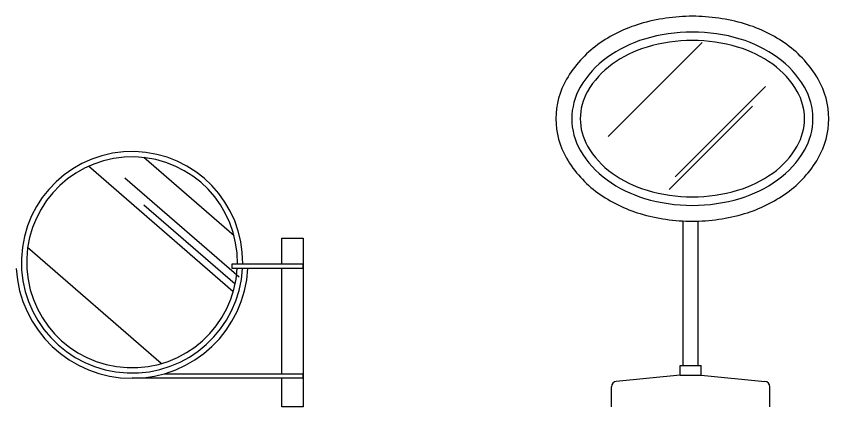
# Model space of a CAD drawing. Header units: inches. Extents: x 10 to 52.5, y 12.6 to 37.4.
# Drawn here: x 26.436 to 27.207, y 30.748 to 31.118 of the extents above; entities that cross this region are included whole.
import ezdxf

# ---------------------------------------------------------------- set-up
doc = ezdxf.new("R2010")
doc.units = ezdxf.units.IN
doc.header["$MEASUREMENT"] = 0
for name, color, linetype in [('02', 2, 'Continuous'), ('1', 1, 'Continuous'), ('4', 4, 'Continuous')]:
    doc.layers.add(name, color=color, linetype=linetype)

msp = doc.modelspace()

# ---------------------------------------------------------------- linework, layer by layer
at = {"layer": '02'}
for p, q in [((26.99728, 31.00419), (27.08648, 31.09339)), ((27.06072, 30.96588), (27.14643, 31.05159)), ((27.05514, 30.95404), (27.13423, 31.03313)), ((26.64251, 30.90991), (26.5567, 30.98434)), ((26.64125, 30.85724), (26.50433, 30.976)), ((26.64715, 30.87084), (26.53894, 30.9647)), ((26.64353, 30.86432), (26.55689, 30.93916)), ((26.57343, 30.78888), (26.44665, 30.89885))]:
    msp.add_line(p, q, dxfattribs=at)
msp.add_lwpolyline([(26.97079, 31.02111, 0.131519), (26.97773, 30.99518, 0.106605), (27.00095, 30.96951, 0.083623), (27.03419, 30.95321, 0.072424), (27.07716, 30.94695, 0.072424), (27.12013, 30.95321, 0.083623), (27.15337, 30.96951, 0.106605), (27.17659, 30.99518, 0.131519), (27.18353, 31.02111, 0.131519), (27.17659, 31.04703, 0.106605), (27.15337, 31.0727, 0.083623), (27.12013, 31.08901, 0.072424), (27.07716, 31.09526, 0.072424), (27.03419, 31.08901, 0.083623), (27.00095, 31.0727, 0.106605), (26.97773, 31.04703, 0.131519)], format="xyb", close=True, dxfattribs=at)
msp.add_arc((26.54568, 30.88495), 0.1, 359.1754, 356.68557, dxfattribs=at)
at = {"layer": '1'}
for points in [[(26.70789, 30.90799), (26.70789, 30.74799), (26.68789, 30.74799), (26.68789, 30.77495)], [(26.68789, 30.88351), (26.68789, 30.90799), (26.70789, 30.90799)], [(26.68789, 30.77929), (26.68789, 30.87917)], [(26.70782, 30.77929), (26.70782, 30.77495), (26.54568, 30.77495)], [(26.57628, 30.77929), (26.70782, 30.77929)]]:
    msp.add_lwpolyline(points, dxfattribs=at)
msp.add_lwpolyline([(26.70782, 30.88351), (26.70782, 30.87917), (26.64061, 30.87917), (26.64061, 30.88351)], close=True, dxfattribs=at)
for radius, start, end in [(0.105, 359.21467, 356.84357), (0.11, 183.01282, 356.98718)]:
    msp.add_arc((26.54568, 30.88495), radius, start, end, dxfattribs=at)
at = {"layer": '4'}
for p, q in [((27.06853, 30.78725), (27.06853, 30.92396)), ((27.08253, 30.78725), (27.08253, 30.92396)), ((27.06553, 30.77799), (27.06553, 30.78725)), ((27.06553, 30.78725), (27.08553, 30.78725)), ((27.08553, 30.77799), (27.08553, 30.78725)), ((27.06553, 30.77799), (27.00504, 30.77198)), ((27.06553, 30.77799), (27.08553, 30.77799)), ((27.08553, 30.77799), (27.14603, 30.77198)), ((27.00053, 30.74799), (27.00053, 30.76701)), ((27.15053, 30.74799), (27.15053, 30.76701))]:
    msp.add_line(p, q, dxfattribs=at)
for points in [[(26.94779, 31.02111, 0.131519), (26.9578, 30.98369, 0.106605), (26.98754, 30.95083, 0.083623), (27.02763, 30.93117, 0.072424), (27.07716, 30.92395, 0.072424), (27.12669, 30.93117, 0.083623), (27.16678, 30.95083, 0.106605), (27.19652, 30.98369, 0.131519), (27.20653, 31.02111, 0.131519), (27.19652, 31.05852, 0.106605), (27.16678, 31.09138, 0.083623), (27.12669, 31.11105, 0.072424), (27.07716, 31.11826, 0.072424), (27.02763, 31.11105, 0.083623), (26.98754, 31.09138, 0.106605), (26.9578, 31.05852, 0.131519)], [(26.96279, 31.02111, 0.131519), (26.9708, 30.99119, 0.106605), (26.99629, 30.96302, 0.083623), (27.03191, 30.94554, 0.072424), (27.07716, 30.93895, 0.072424), (27.12241, 30.94554, 0.083623), (27.15803, 30.96302, 0.106605), (27.18352, 30.99119, 0.131519), (27.19153, 31.02111, 0.131519), (27.18352, 31.05103, 0.106605), (27.15803, 31.0792, 0.083623), (27.12241, 31.09667, 0.072424), (27.07716, 31.10326, 0.072424), (27.03191, 31.09667, 0.083623), (26.99629, 31.0792, 0.106605), (26.9708, 31.05103, 0.131519)]]:
    msp.add_lwpolyline(points, format="xyb", close=True, dxfattribs=at)
for centre, start, end in [((27.00553, 30.76701), 95.67219, 180), ((27.14553, 30.76701), 0, 84.32781)]:
    msp.add_arc(centre, 0.005, start, end, dxfattribs=at)

doc.saveas('drawing.dxf')
